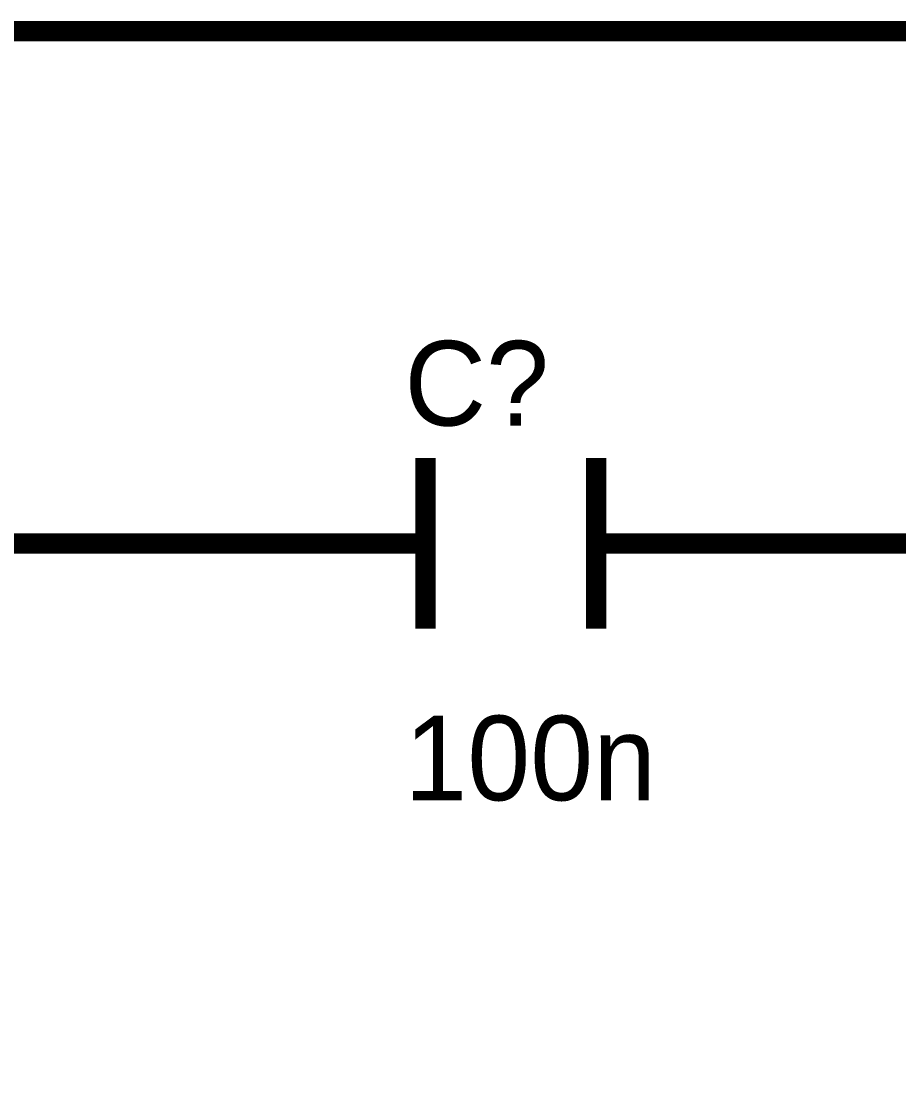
# Model space of a CAD drawing. Header units: inches. Extents: x 0 to 9.51, y -0.01 to 7.51.
# Drawn here: x 4.663 to 5.177, y 5.889 to 6.506 of the extents above; entities that cross this region are included whole.
import ezdxf

# ---------------------------------------------------------------- set-up
doc = ezdxf.new("R2010")
doc.units = ezdxf.units.IN
doc.header["$MEASUREMENT"] = 0
doc.layers.add('Sheet', color=255, linetype='Continuous')

msp = doc.modelspace()

# ---------------------------------------------------------------- linework, layer by layer
at = {"layer": 'Sheet'}
for points in [[(1.10129, 3.69959, 0.0118, 0.0118, 0), (0.50135, 3.69959, 0.0118, 0.0118, 0), (0.50135, 6.49971, 0.0118, 0.0118, 0), (6.09975, 6.49971, 0.0118, 0.0118, 0), (6.09975, 6.19988, 0.0118, 0.0118, 0), (5.10015, 6.19988, 0.0118, 0.0118, 0)], [(4.90032, 6.24985, 0.0118, 0.0118, 0), (4.90032, 6.14991, 0.0118, 0.0118, 0)], [(5.00023, 6.24985, 0.0118, 0.0118, 0), (5.00023, 6.14991, 0.0118, 0.0118, 0)], [(0.90101, 6, 0.0118, 0.0118, 0), (0.90101, 6.19988, 0.0118, 0.0118, 0), (4.60013, 6.19988, 0.0118, 0.0118, 0), (4.8004, 6.19988, 0.0118, 0.0118, 0)], [(4.90032, 6.19988, 0.0118, 0.0118, 0), (4.8004, 6.19988, 0.0118, 0.0118, 0)], [(5.00023, 6.19988, 0.0118, 0.0118, 0), (5.10015, 6.19988, 0.0118, 0.0118, 0)]]:
    msp.add_lwpolyline(points, format="xyseb", dxfattribs=at)

# ---------------------------------------------------------------- texts
for s, p in [('C?', (4.88794, 6.26887)), ('100n', (4.88794, 6.04953))]:
    msp.add_text(s, height=0.049528, dxfattribs=at).set_placement(p)

doc.saveas('drawing.dxf')
